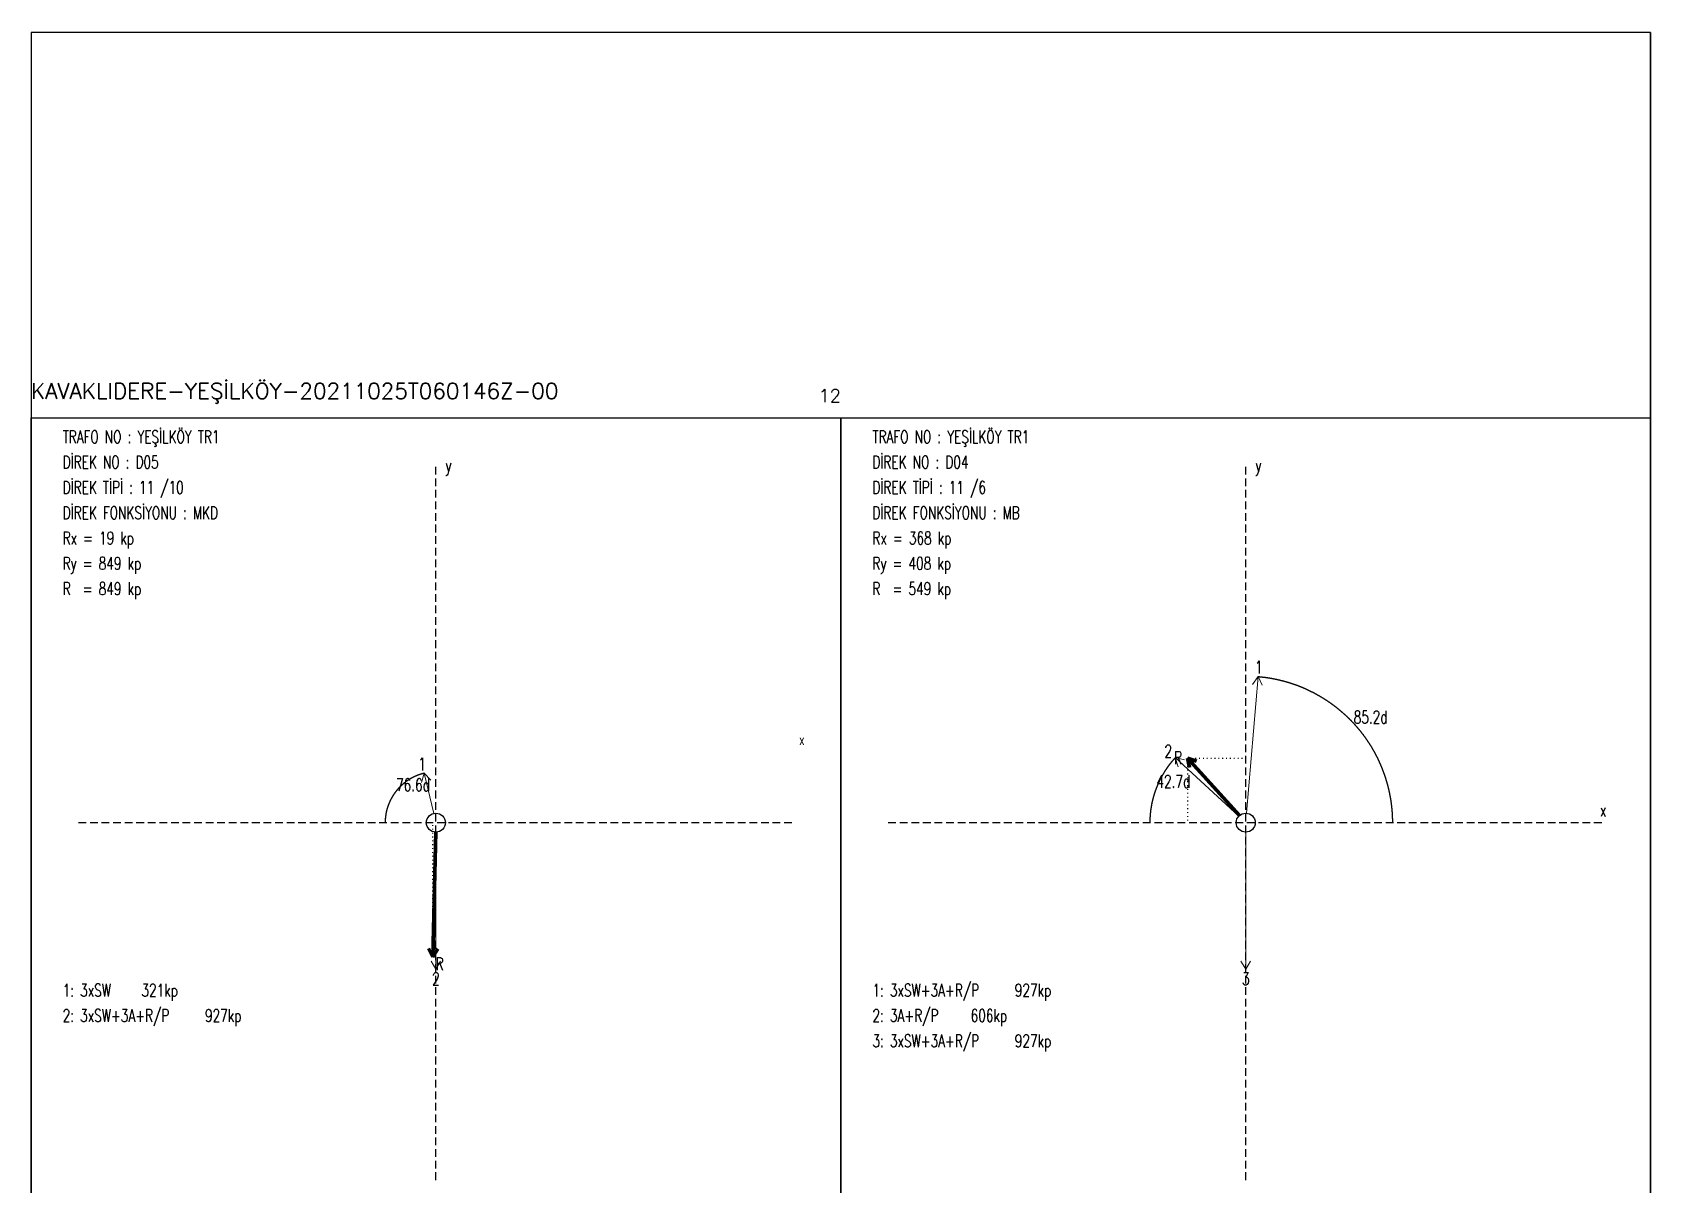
# Model space of a CAD drawing. Header units: millimetres. Extents: x 140 to 2450, y -142 to 155.
# Drawn here: x 2240 to 2449.8, y 5.1 to 154.5 of the extents above; entities that cross this region are included whole.
import ezdxf
from ezdxf.enums import TextEntityAlignment as Align

# ---------------------------------------------------------------- set-up
doc = ezdxf.new("R2010")
doc.units = ezdxf.units.MM
doc.linetypes.add('ACAD_ISO07W100', pattern=[0.2, 0, -0.2])
doc.linetypes.add('DASHDOT', pattern=[0.75, 0.5, -0.25])
doc.styles.get("Standard").update_dxf_attribs({"font": 'RomanS'})

msp = doc.modelspace()

# ---------------------------------------------------------------- linework, layer by layer
at = {"linetype": 'DASHDOT', "ltscale": 2}
for p, q in [((2292.301, 5.663), (2292.301, 98.359)), ((2397.301, 5.663), (2397.301, 98.359)), ((2245.953, 52.011), (2338.649, 52.011)), ((2350.953, 52.011), (2443.649, 52.011))]:
    msp.add_line(p, q, dxfattribs=at)
at = {"lineweight": 15}
for p, q in [((2397.404, 53.237), (2398.897, 70.961)), ((2398.897, 70.961), (2398.195, 69.95)), ((2398.897, 70.961), (2399.421, 69.847)), ((2396.397, 52.845), (2388.162, 60.441)), ((2388.162, 60.441), (2389.362, 60.171)), ((2388.162, 60.441), (2388.528, 59.267)), ((2290.777, 58.415), (2290.425, 57.236)), ((2292.016, 53.208), (2290.777, 58.415)), ((2290.777, 58.415), (2291.622, 57.521)), ((2292.301, 50.781), (2292.301, 32.994)), ((2397.301, 50.781), (2397.301, 32.994)), ((2292.301, 32.994), (2291.686, 34.06)), ((2292.301, 32.994), (2292.916, 34.06)), ((2397.301, 32.994), (2396.686, 34.06)), ((2397.301, 32.994), (2397.916, 34.06))]:
    msp.add_line(p, q, dxfattribs=at)
at = {"lineweight": 70}
for p, q in [((2396.477, 52.925), (2389.761, 60.372)), ((2389.761, 60.372), (2390.931, 59.992)), ((2389.761, 60.372), (2390.017, 59.168)), ((2292.274, 50.781), (2291.92, 34.604)), ((2291.92, 34.604), (2291.329, 35.683)), ((2291.92, 34.604), (2292.559, 35.656))]:
    msp.add_line(p, q, dxfattribs=at)
at = {"linetype": 'ACAD_ISO07W100', "ltscale": 2}
for p, q in [((2389.761, 60.372), (2389.761, 52.011)), ((2389.761, 60.372), (2397.301, 60.372)), ((2291.92, 34.604), (2291.92, 52.011)), ((2291.92, 34.604), (2292.301, 34.604))]:
    msp.add_line(p, q, dxfattribs=at)
for points in [[(2239.801, 154.511), (2239.801, -142.489), (2449.801, -142.489), (2449.801, 154.511), (2239.801, 154.511)], [(2449.801, 154.511), (2449.801, 104.511)]]:
    msp.add_lwpolyline(points)
at = {"flags": 128}
for points in [[(2239.801, -0.489), (2239.801, 104.511), (2344.801, 104.511), (2344.801, -0.489), (2239.801, -0.489)], [(2344.801, -0.489), (2344.801, 104.511), (2449.801, 104.511), (2449.801, -0.489), (2344.801, -0.489)]]:
    msp.add_lwpolyline(points, close=True, dxfattribs=at)
at = {"color": 1, "flags": 128}
for points in [[(2398.897, 70.961), (2398.897, 70.961), (2398.93, 70.958), (2398.963, 70.955), (2398.996, 70.952), (2399.03, 70.949), (2399.063, 70.946), (2399.096, 70.943), (2399.129, 70.94), (2399.162, 70.936), (2399.195, 70.933), (2399.228, 70.93), (2399.261, 70.926), (2399.294, 70.923), (2399.327, 70.919), (2399.36, 70.916), (2399.393, 70.912), (2399.426, 70.909), (2399.459, 70.905), (2399.492, 70.901), (2399.525, 70.897), (2399.558, 70.893), (2399.591, 70.889), (2399.624, 70.885), (2399.656, 70.881), (2399.689, 70.877), (2399.722, 70.873), (2399.755, 70.869), (2399.788, 70.864), (2399.821, 70.86), (2399.854, 70.856), (2399.887, 70.851), (2399.92, 70.846), (2399.953, 70.842), (2399.985, 70.837), (2400.018, 70.833), (2400.051, 70.828), (2400.084, 70.823), (2400.117, 70.818), (2400.15, 70.813), (2400.182, 70.808), (2400.215, 70.803), (2400.248, 70.798), (2400.281, 70.793), (2400.314, 70.788), (2400.346, 70.782), (2400.379, 70.777), (2400.412, 70.771), (2400.445, 70.766), (2400.477, 70.761), (2400.51, 70.755), (2400.543, 70.749), (2400.575, 70.744), (2400.608, 70.738), (2400.641, 70.732), (2400.674, 70.726), (2400.706, 70.72), (2400.739, 70.714), (2400.771, 70.708), (2400.804, 70.702), (2400.837, 70.696), (2400.869, 70.69), (2400.902, 70.684), (2400.934, 70.677), (2400.967, 70.671), (2401, 70.665), (2401.032, 70.658), (2401.065, 70.651), (2401.097, 70.645), (2401.13, 70.638), (2401.162, 70.632), (2401.195, 70.625), (2401.227, 70.618), (2401.26, 70.611), (2401.292, 70.604), (2401.325, 70.597), (2401.357, 70.59), (2401.389, 70.583), (2401.422, 70.576), (2401.454, 70.569), (2401.487, 70.561), (2401.519, 70.554), (2401.551, 70.547), (2401.584, 70.539), (2401.616, 70.532), (2401.648, 70.524), (2401.681, 70.516), (2401.713, 70.509), (2401.745, 70.501), (2401.778, 70.493), (2401.81, 70.485), (2401.842, 70.478), (2401.874, 70.47), (2401.906, 70.462), (2401.939, 70.454), (2401.971, 70.445), (2402.003, 70.437), (2402.035, 70.429), (2402.067, 70.421), (2402.099, 70.412), (2402.131, 70.404), (2402.164, 70.395), (2402.196, 70.387), (2402.228, 70.378), (2402.26, 70.37), (2402.292, 70.361), (2402.324, 70.352), (2402.356, 70.344), (2402.388, 70.335), (2402.42, 70.326), (2402.452, 70.317), (2402.484, 70.308), (2402.516, 70.299), (2402.548, 70.29), (2402.579, 70.28), (2402.611, 70.271), (2402.643, 70.262), (2402.675, 70.253), (2402.707, 70.243), (2402.739, 70.234), (2402.77, 70.224), (2402.802, 70.215), (2402.834, 70.205), (2402.866, 70.195), (2402.897, 70.186), (2402.929, 70.176), (2402.961, 70.166), (2402.993, 70.156), (2403.024, 70.146), (2403.056, 70.136), (2403.087, 70.126), (2403.119, 70.116), (2403.151, 70.106), (2403.182, 70.095), (2403.214, 70.085), (2403.245, 70.075), (2403.277, 70.064), (2403.308, 70.054), (2403.34, 70.043), (2403.371, 70.033), (2403.403, 70.022), (2403.434, 70.011), (2403.466, 70.001), (2403.497, 69.99), (2403.528, 69.979), (2403.56, 69.968), (2403.591, 69.957), (2403.622, 69.946), (2403.654, 69.935), (2403.685, 69.924), (2403.716, 69.913), (2403.747, 69.902), (2403.779, 69.89), (2403.81, 69.879), (2403.841, 69.868), (2403.872, 69.856), (2403.903, 69.845), (2403.934, 69.833), (2403.965, 69.822), (2403.997, 69.81), (2404.028, 69.798), (2404.059, 69.786), (2404.09, 69.775), (2404.121, 69.763), (2404.152, 69.751), (2404.183, 69.739), (2404.214, 69.727), (2404.244, 69.715), (2404.275, 69.703), (2404.306, 69.69), (2404.337, 69.678), (2404.368, 69.666), (2404.399, 69.653), (2404.429, 69.641), (2404.46, 69.629), (2404.491, 69.616), (2404.522, 69.604), (2404.552, 69.591), (2404.583, 69.578), (2404.614, 69.565), (2404.644, 69.553), (2404.675, 69.54), (2404.705, 69.527), (2404.736, 69.514), (2404.767, 69.501), (2404.797, 69.488), (2404.828, 69.475), (2404.858, 69.462), (2404.888, 69.448), (2404.919, 69.435), (2404.949, 69.422), (2404.98, 69.408), (2405.01, 69.395), (2405.04, 69.382), (2405.071, 69.368), (2405.101, 69.354), (2405.131, 69.341), (2405.161, 69.327), (2405.192, 69.313), (2405.222, 69.3), (2405.252, 69.286), (2405.282, 69.272), (2405.312, 69.258), (2405.342, 69.244), (2405.372, 69.23), (2405.402, 69.216), (2405.432, 69.202), (2405.462, 69.187), (2405.492, 69.173), (2405.522, 69.159), (2405.552, 69.144), (2405.582, 69.13), (2405.612, 69.115), (2405.642, 69.101), (2405.672, 69.086), (2405.701, 69.072), (2405.731, 69.057), (2405.761, 69.042), (2405.791, 69.027), (2405.82, 69.013), (2405.85, 68.998), (2405.88, 68.983), (2405.909, 68.968), (2405.939, 68.953), (2405.968, 68.938), (2405.998, 68.922), (2406.027, 68.907), (2406.057, 68.892), (2406.086, 68.877), (2406.116, 68.861), (2406.145, 68.846), (2406.175, 68.83), (2406.204, 68.815), (2406.233, 68.799), (2406.263, 68.784), (2406.292, 68.768), (2406.321, 68.752), (2406.35, 68.737), (2406.379, 68.721), (2406.409, 68.705), (2406.438, 68.689), (2406.467, 68.673), (2406.496, 68.657), (2406.525, 68.641), (2406.554, 68.625), (2406.583, 68.609), (2406.612, 68.592), (2406.641, 68.576), (2406.67, 68.56), (2406.698, 68.543), (2406.727, 68.527), (2406.756, 68.511), (2406.785, 68.494), (2406.814, 68.477), (2406.842, 68.461), (2406.871, 68.444), (2406.9, 68.427), (2406.928, 68.411), (2406.957, 68.394), (2406.986, 68.377), (2407.014, 68.36), (2407.043, 68.343), (2407.071, 68.326), (2407.1, 68.309), (2407.128, 68.292), (2407.156, 68.275), (2407.185, 68.257), (2407.213, 68.24), (2407.241, 68.223), (2407.27, 68.205), (2407.298, 68.188), (2407.326, 68.171), (2407.354, 68.153), (2407.383, 68.135), (2407.411, 68.118), (2407.439, 68.1), (2407.467, 68.082), (2407.495, 68.065), (2407.523, 68.047), (2407.551, 68.029), (2407.579, 68.011), (2407.607, 67.993), (2407.635, 67.975), (2407.662, 67.957), (2407.69, 67.939), (2407.718, 67.921), (2407.746, 67.903), (2407.773, 67.884), (2407.801, 67.866), (2407.829, 67.848), (2407.856, 67.829), (2407.884, 67.811), (2407.912, 67.792), (2407.939, 67.774), (2407.967, 67.755), (2407.994, 67.737), (2408.022, 67.718), (2408.049, 67.699), (2408.076, 67.68), (2408.104, 67.661), (2408.131, 67.643), (2408.158, 67.624), (2408.185, 67.605), (2408.213, 67.586), (2408.24, 67.567), (2408.267, 67.548), (2408.294, 67.528), (2408.321, 67.509), (2408.348, 67.49), (2408.375, 67.471), (2408.402, 67.451), (2408.429, 67.432), (2408.456, 67.412), (2408.483, 67.393), (2408.51, 67.373), (2408.536, 67.354), (2408.563, 67.334), (2408.59, 67.314), (2408.617, 67.295), (2408.643, 67.275), (2408.67, 67.255), (2408.696, 67.235), (2408.723, 67.215), (2408.75, 67.195), (2408.776, 67.175), (2408.802, 67.155), (2408.829, 67.135), (2408.855, 67.115), (2408.882, 67.095), (2408.908, 67.075), (2408.934, 67.054), (2408.96, 67.034), (2408.987, 67.014), (2409.013, 66.993), (2409.039, 66.973), (2409.065, 66.952), (2409.091, 66.932), (2409.117, 66.911), (2409.143, 66.891), (2409.169, 66.87), (2409.195, 66.849), (2409.221, 66.828), (2409.247, 66.807), (2409.272, 66.787), (2409.298, 66.766), (2409.324, 66.745), (2409.35, 66.724), (2409.375, 66.703), (2409.401, 66.682), (2409.427, 66.66), (2409.452, 66.639), (2409.478, 66.618), (2409.503, 66.597), (2409.529, 66.575), (2409.554, 66.554), (2409.579, 66.533), (2409.605, 66.511), (2409.63, 66.49), (2409.655, 66.468), (2409.68, 66.447), (2409.706, 66.425), (2409.731, 66.403), (2409.756, 66.382), (2409.781, 66.36), (2409.806, 66.338), (2409.831, 66.316), (2409.856, 66.294), (2409.881, 66.272), (2409.906, 66.25), (2409.93, 66.228), (2409.955, 66.206), (2409.98, 66.184), (2410.005, 66.162), (2410.029, 66.14), (2410.054, 66.118), (2410.079, 66.095), (2410.103, 66.073), (2410.128, 66.051), (2410.152, 66.028), (2410.177, 66.006), (2410.201, 65.983), (2410.225, 65.961), (2410.25, 65.938), (2410.274, 65.916), (2410.298, 65.893), (2410.322, 65.87), (2410.347, 65.847), (2410.371, 65.825), (2410.395, 65.802), (2410.419, 65.779), (2410.443, 65.756), (2410.467, 65.733), (2410.491, 65.71), (2410.515, 65.687), (2410.539, 65.664), (2410.562, 65.641), (2410.586, 65.618), (2410.61, 65.594), (2410.634, 65.571), (2410.657, 65.548), (2410.681, 65.525), (2410.704, 65.501), (2410.728, 65.478), (2410.751, 65.454), (2410.775, 65.431), (2410.798, 65.407), (2410.822, 65.384), (2410.845, 65.36), (2410.868, 65.336), (2410.891, 65.313), (2410.915, 65.289), (2410.938, 65.265), (2410.961, 65.241), (2410.984, 65.218), (2411.007, 65.194), (2411.03, 65.17), (2411.053, 65.146), (2411.076, 65.122), (2411.099, 65.098), (2411.121, 65.074), (2411.144, 65.049), (2411.167, 65.025), (2411.19, 65.001), (2411.212, 64.977), (2411.235, 64.952), (2411.257, 64.928), (2411.28, 64.904), (2411.303, 64.879), (2411.325, 64.855), (2411.347, 64.83), (2411.37, 64.806), (2411.392, 64.781), (2411.414, 64.757), (2411.436, 64.732), (2411.459, 64.707), (2411.481, 64.683), (2411.503, 64.658), (2411.525, 64.633), (2411.547, 64.608), (2411.569, 64.583), (2411.591, 64.558), (2411.613, 64.533), (2411.635, 64.508), (2411.656, 64.483), (2411.678, 64.458), (2411.7, 64.433), (2411.721, 64.408), (2411.743, 64.383), (2411.765, 64.358), (2411.786, 64.332), (2411.808, 64.307), (2411.829, 64.282), (2411.85, 64.256), (2411.872, 64.231), (2411.893, 64.205), (2411.914, 64.18), (2411.936, 64.154), (2411.957, 64.129), (2411.978, 64.103), (2411.999, 64.078), (2412.02, 64.052), (2412.041, 64.026), (2412.062, 64.001), (2412.083, 63.975), (2412.104, 63.949), (2412.125, 63.923), (2412.145, 63.897), (2412.166, 63.871), (2412.187, 63.845), (2412.207, 63.819), (2412.228, 63.793), (2412.248, 63.767), (2412.269, 63.741), (2412.289, 63.715), (2412.31, 63.689), (2412.33, 63.663), (2412.35, 63.636), (2412.371, 63.61), (2412.391, 63.584), (2412.411, 63.557), (2412.431, 63.531), (2412.451, 63.505), (2412.471, 63.478), (2412.491, 63.452), (2412.511, 63.425), (2412.531, 63.398), (2412.551, 63.372), (2412.571, 63.345), (2412.591, 63.319), (2412.61, 63.292), (2412.63, 63.265), (2412.65, 63.238), (2412.669, 63.212), (2412.689, 63.185), (2412.708, 63.158), (2412.728, 63.131), (2412.747, 63.104), (2412.766, 63.077), (2412.786, 63.05), (2412.805, 63.023), (2412.824, 62.996), (2412.843, 62.969), (2412.862, 62.942), (2412.881, 62.914), (2412.9, 62.887), (2412.919, 62.86), (2412.938, 62.833), (2412.957, 62.805), (2412.976, 62.778), (2412.995, 62.751), (2413.013, 62.723), (2413.032, 62.696), (2413.051, 62.668), (2413.069, 62.641), (2413.088, 62.613), (2413.106, 62.586), (2413.125, 62.558), (2413.143, 62.531), (2413.161, 62.503), (2413.18, 62.475), (2413.198, 62.447), (2413.216, 62.42), (2413.234, 62.392), (2413.252, 62.364), (2413.27, 62.336), (2413.288, 62.308), (2413.306, 62.28), (2413.324, 62.252), (2413.342, 62.224), (2413.36, 62.196), (2413.378, 62.168), (2413.395, 62.14), (2413.413, 62.112), (2413.431, 62.084), (2413.448, 62.056), (2413.466, 62.028), (2413.483, 62), (2413.501, 61.971), (2413.518, 61.943), (2413.535, 61.915), (2413.553, 61.886), (2413.57, 61.858), (2413.587, 61.83), (2413.604, 61.801), (2413.621, 61.773), (2413.638, 61.744), (2413.655, 61.716), (2413.672, 61.687), (2413.689, 61.658), (2413.706, 61.63), (2413.722, 61.601), (2413.739, 61.572), (2413.756, 61.544), (2413.772, 61.515), (2413.789, 61.486), (2413.805, 61.458), (2413.822, 61.429), (2413.838, 61.4), (2413.855, 61.371), (2413.871, 61.342), (2413.887, 61.313), (2413.904, 61.284), (2413.92, 61.255), (2413.936, 61.226), (2413.952, 61.197), (2413.968, 61.168), (2413.984, 61.139), (2414, 61.11), (2414.016, 61.081), (2414.031, 61.051), (2414.047, 61.022), (2414.063, 60.993), (2414.078, 60.964), (2414.094, 60.934), (2414.11, 60.905), (2414.125, 60.876), (2414.141, 60.846), (2414.156, 60.817), (2414.171, 60.788), (2414.187, 60.758), (2414.202, 60.729), (2414.217, 60.699), (2414.232, 60.67), (2414.247, 60.64), (2414.262, 60.61), (2414.277, 60.581), (2414.292, 60.551), (2414.307, 60.521), (2414.322, 60.492), (2414.337, 60.462), (2414.351, 60.432), (2414.366, 60.403), (2414.381, 60.373), (2414.395, 60.343), (2414.41, 60.313), (2414.424, 60.283), (2414.439, 60.253), (2414.453, 60.223), (2414.467, 60.193), (2414.482, 60.163), (2414.496, 60.133), (2414.51, 60.103), (2414.524, 60.073), (2414.538, 60.043), (2414.552, 60.013), (2414.566, 59.983), (2414.58, 59.953), (2414.594, 59.923), (2414.608, 59.893), (2414.621, 59.862), (2414.635, 59.832), (2414.649, 59.802), (2414.662, 59.772), (2414.676, 59.741), (2414.689, 59.711), (2414.703, 59.681), (2414.716, 59.65), (2414.729, 59.62), (2414.742, 59.589), (2414.756, 59.559), (2414.769, 59.528), (2414.782, 59.498), (2414.795, 59.467), (2414.808, 59.437), (2414.821, 59.406), (2414.834, 59.376), (2414.847, 59.345), (2414.859, 59.314), (2414.872, 59.284), (2414.885, 59.253), (2414.897, 59.222), (2414.91, 59.192), (2414.922, 59.161), (2414.935, 59.13), (2414.947, 59.099), (2414.96, 59.069), (2414.972, 59.038), (2414.984, 59.007), (2414.996, 58.976), (2415.008, 58.945), (2415.02, 58.914), (2415.033, 58.883), (2415.044, 58.852), (2415.056, 58.821), (2415.068, 58.79), (2415.08, 58.759), (2415.092, 58.728), (2415.103, 58.697), (2415.115, 58.666), (2415.127, 58.635), (2415.138, 58.604), (2415.15, 58.573), (2415.161, 58.542), (2415.173, 58.51), (2415.184, 58.479), (2415.195, 58.448), (2415.206, 58.417), (2415.217, 58.386), (2415.229, 58.354), (2415.24, 58.323), (2415.251, 58.292), (2415.262, 58.26), (2415.272, 58.229), (2415.283, 58.198), (2415.294, 58.166), (2415.305, 58.135), (2415.315, 58.103), (2415.326, 58.072), (2415.337, 58.04), (2415.347, 58.009), (2415.357, 57.977), (2415.368, 57.946), (2415.378, 57.914), (2415.388, 57.883), (2415.399, 57.851), (2415.409, 57.82), (2415.419, 57.788), (2415.429, 57.756), (2415.439, 57.725), (2415.449, 57.693), (2415.459, 57.661), (2415.469, 57.63), (2415.478, 57.598), (2415.488, 57.566), (2415.498, 57.534), (2415.507, 57.503), (2415.517, 57.471), (2415.527, 57.439), (2415.536, 57.407), (2415.545, 57.375), (2415.555, 57.344), (2415.564, 57.312), (2415.573, 57.28), (2415.582, 57.248), (2415.591, 57.216), (2415.601, 57.184), (2415.61, 57.152), (2415.618, 57.12), (2415.627, 57.088), (2415.636, 57.056), (2415.645, 57.024), (2415.654, 56.992), (2415.662, 56.96), (2415.671, 56.928), (2415.68, 56.896), (2415.688, 56.864), (2415.696, 56.832), (2415.705, 56.8), (2415.713, 56.768), (2415.721, 56.735), (2415.73, 56.703), (2415.738, 56.671), (2415.746, 56.639), (2415.754, 56.607), (2415.762, 56.575), (2415.77, 56.542), (2415.778, 56.51), (2415.786, 56.478), (2415.793, 56.446), (2415.801, 56.413), (2415.809, 56.381), (2415.816, 56.349), (2415.824, 56.316), (2415.831, 56.284), (2415.839, 56.252), (2415.846, 56.219), (2415.854, 56.187), (2415.861, 56.155), (2415.868, 56.122), (2415.875, 56.09), (2415.882, 56.057), (2415.889, 56.025), (2415.896, 55.992), (2415.903, 55.96), (2415.91, 55.928), (2415.917, 55.895), (2415.924, 55.863), (2415.93, 55.83), (2415.937, 55.798), (2415.943, 55.765), (2415.95, 55.732), (2415.956, 55.7), (2415.963, 55.667), (2415.969, 55.635), (2415.976, 55.602), (2415.982, 55.57), (2415.988, 55.537), (2415.994, 55.504), (2416, 55.472), (2416.006, 55.439), (2416.012, 55.406), (2416.018, 55.374), (2416.024, 55.341), (2416.03, 55.308), (2416.035, 55.276), (2416.041, 55.243), (2416.047, 55.21), (2416.052, 55.178), (2416.058, 55.145), (2416.063, 55.112), (2416.069, 55.079), (2416.074, 55.047), (2416.079, 55.014), (2416.084, 54.981), (2416.089, 54.948), (2416.095, 54.915), (2416.1, 54.883), (2416.105, 54.85), (2416.11, 54.817), (2416.114, 54.784), (2416.119, 54.751), (2416.124, 54.718), (2416.129, 54.686), (2416.133, 54.653), (2416.138, 54.62), (2416.142, 54.587), (2416.147, 54.554), (2416.151, 54.521), (2416.156, 54.488), (2416.16, 54.455), (2416.164, 54.422), (2416.168, 54.39), (2416.172, 54.357), (2416.177, 54.324), (2416.181, 54.291), (2416.184, 54.258), (2416.188, 54.225), (2416.192, 54.192), (2416.196, 54.159), (2416.2, 54.126), (2416.203, 54.093), (2416.207, 54.06), (2416.211, 54.027), (2416.214, 53.994), (2416.217, 53.961), (2416.221, 53.928), (2416.224, 53.895), (2416.227, 53.862), (2416.231, 53.829), (2416.234, 53.796), (2416.237, 53.763), (2416.24, 53.73), (2416.243, 53.697), (2416.246, 53.664), (2416.249, 53.63), (2416.251, 53.597), (2416.254, 53.564), (2416.257, 53.531), (2416.259, 53.498), (2416.262, 53.465), (2416.265, 53.432), (2416.267, 53.399), (2416.269, 53.366), (2416.272, 53.333), (2416.274, 53.3), (2416.276, 53.266), (2416.278, 53.233), (2416.28, 53.2), (2416.283, 53.167), (2416.285, 53.134), (2416.286, 53.101), (2416.288, 53.068), (2416.29, 53.035), (2416.292, 53.001), (2416.294, 52.968), (2416.295, 52.935), (2416.297, 52.902), (2416.298, 52.869), (2416.3, 52.836), (2416.301, 52.802), (2416.303, 52.769), (2416.304, 52.736), (2416.305, 52.703), (2416.306, 52.67), (2416.307, 52.637), (2416.308, 52.603), (2416.309, 52.57), (2416.31, 52.537), (2416.311, 52.504), (2416.312, 52.471), (2416.313, 52.438), (2416.314, 52.404), (2416.314, 52.371), (2416.315, 52.338), (2416.315, 52.305), (2416.316, 52.272), (2416.316, 52.238), (2416.317, 52.205), (2416.317, 52.172), (2416.317, 52.139), (2416.317, 52.106), (2416.318, 52.072), (2416.318, 52.039), (2416.318, 52.011)], [(2388.162, 60.441), (2388.162, 60.441), (2388.147, 60.425), (2388.133, 60.409), (2388.118, 60.393), (2388.103, 60.377), (2388.089, 60.361), (2388.074, 60.345), (2388.06, 60.329), (2388.045, 60.313), (2388.031, 60.297), (2388.016, 60.281), (2388.002, 60.264), (2387.987, 60.248), (2387.973, 60.232), (2387.959, 60.216), (2387.944, 60.199), (2387.93, 60.183), (2387.916, 60.167), (2387.902, 60.15), (2387.888, 60.134), (2387.873, 60.117), (2387.859, 60.101), (2387.845, 60.084), (2387.831, 60.068), (2387.817, 60.051), (2387.803, 60.035), (2387.789, 60.018), (2387.775, 60.002), (2387.761, 59.985), (2387.747, 59.968), (2387.733, 59.952), (2387.719, 59.935), (2387.706, 59.918), (2387.692, 59.901), (2387.678, 59.885), (2387.664, 59.868), (2387.651, 59.851), (2387.637, 59.834), (2387.623, 59.817), (2387.61, 59.8), (2387.596, 59.783), (2387.583, 59.766), (2387.569, 59.749), (2387.556, 59.732), (2387.542, 59.715), (2387.529, 59.698), (2387.515, 59.681), (2387.502, 59.664), (2387.489, 59.647), (2387.475, 59.63), (2387.462, 59.613), (2387.449, 59.596), (2387.436, 59.578), (2387.422, 59.561), (2387.409, 59.544), (2387.396, 59.527), (2387.383, 59.509), (2387.37, 59.492), (2387.357, 59.475), (2387.344, 59.457), (2387.331, 59.44), (2387.318, 59.423), (2387.305, 59.405), (2387.292, 59.388), (2387.279, 59.37), (2387.266, 59.353), (2387.254, 59.335), (2387.241, 59.318), (2387.228, 59.3), (2387.215, 59.282), (2387.203, 59.265), (2387.19, 59.247), (2387.177, 59.23), (2387.165, 59.212), (2387.152, 59.194), (2387.14, 59.176), (2387.127, 59.159), (2387.115, 59.141), (2387.102, 59.123), (2387.09, 59.105), (2387.078, 59.087), (2387.065, 59.07), (2387.053, 59.052), (2387.041, 59.034), (2387.029, 59.016), (2387.016, 58.998), (2387.004, 58.98), (2386.992, 58.962), (2386.98, 58.944), (2386.968, 58.926), (2386.956, 58.908), (2386.944, 58.89), (2386.932, 58.872), (2386.92, 58.854), (2386.908, 58.836), (2386.896, 58.817), (2386.884, 58.799), (2386.872, 58.781), (2386.86, 58.763), (2386.849, 58.745), (2386.837, 58.726), (2386.825, 58.708), (2386.814, 58.69), (2386.802, 58.671), (2386.79, 58.653), (2386.779, 58.635), (2386.767, 58.616), (2386.756, 58.598), (2386.744, 58.58), (2386.733, 58.561), (2386.721, 58.543), (2386.71, 58.524), (2386.699, 58.506), (2386.687, 58.487), (2386.676, 58.469), (2386.665, 58.45), (2386.654, 58.432), (2386.642, 58.413), (2386.631, 58.394), (2386.62, 58.376), (2386.609, 58.357), (2386.598, 58.338), (2386.587, 58.32), (2386.576, 58.301), (2386.565, 58.282), (2386.554, 58.264), (2386.543, 58.245), (2386.532, 58.226), (2386.521, 58.207), (2386.511, 58.188), (2386.5, 58.169), (2386.489, 58.151), (2386.478, 58.132), (2386.468, 58.113), (2386.457, 58.094), (2386.446, 58.075), (2386.436, 58.056), (2386.425, 58.037), (2386.415, 58.018), (2386.404, 57.999), (2386.394, 57.98), (2386.384, 57.961), (2386.373, 57.942), (2386.363, 57.923), (2386.353, 57.904), (2386.342, 57.885), (2386.332, 57.866), (2386.322, 57.846), (2386.312, 57.827), (2386.302, 57.808), (2386.291, 57.789), (2386.281, 57.77), (2386.271, 57.75), (2386.261, 57.731), (2386.251, 57.712), (2386.241, 57.692), (2386.232, 57.673), (2386.222, 57.654), (2386.212, 57.635), (2386.202, 57.615), (2386.192, 57.596), (2386.183, 57.576), (2386.173, 57.557), (2386.163, 57.538), (2386.154, 57.518), (2386.144, 57.499), (2386.134, 57.479), (2386.125, 57.46), (2386.115, 57.44), (2386.106, 57.421), (2386.097, 57.401), (2386.087, 57.381), (2386.078, 57.362), (2386.068, 57.342), (2386.059, 57.323), (2386.05, 57.303), (2386.041, 57.283), (2386.032, 57.264), (2386.022, 57.244), (2386.013, 57.224), (2386.004, 57.205), (2385.995, 57.185), (2385.986, 57.165), (2385.977, 57.145), (2385.968, 57.126), (2385.959, 57.106), (2385.95, 57.086), (2385.942, 57.066), (2385.933, 57.046), (2385.924, 57.027), (2385.915, 57.007), (2385.907, 56.987), (2385.898, 56.967), (2385.889, 56.947), (2385.881, 56.927), (2385.872, 56.907), (2385.864, 56.887), (2385.855, 56.867), (2385.847, 56.847), (2385.838, 56.827), (2385.83, 56.807), (2385.821, 56.787), (2385.813, 56.767), (2385.805, 56.747), (2385.797, 56.727), (2385.788, 56.707), (2385.78, 56.687), (2385.772, 56.667), (2385.764, 56.647), (2385.756, 56.626), (2385.748, 56.606), (2385.74, 56.586), (2385.732, 56.566), (2385.724, 56.546), (2385.716, 56.526), (2385.708, 56.505), (2385.7, 56.485), (2385.693, 56.465), (2385.685, 56.445), (2385.677, 56.424), (2385.669, 56.404), (2385.662, 56.384), (2385.654, 56.363), (2385.647, 56.343), (2385.639, 56.323), (2385.632, 56.302), (2385.624, 56.282), (2385.617, 56.262), (2385.609, 56.241), (2385.602, 56.221), (2385.595, 56.2), (2385.587, 56.18), (2385.58, 56.159), (2385.573, 56.139), (2385.566, 56.118), (2385.558, 56.098), (2385.551, 56.077), (2385.544, 56.057), (2385.537, 56.036), (2385.53, 56.016), (2385.523, 55.995), (2385.516, 55.975), (2385.509, 55.954), (2385.502, 55.934), (2385.496, 55.913), (2385.489, 55.892), (2385.482, 55.872), (2385.475, 55.851), (2385.469, 55.831), (2385.462, 55.81), (2385.455, 55.789), (2385.449, 55.769), (2385.442, 55.748), (2385.436, 55.727), (2385.429, 55.706), (2385.423, 55.686), (2385.417, 55.665), (2385.41, 55.644), (2385.404, 55.623), (2385.398, 55.603), (2385.391, 55.582), (2385.385, 55.561), (2385.379, 55.54), (2385.373, 55.519), (2385.367, 55.499), (2385.361, 55.478), (2385.355, 55.457), (2385.349, 55.436), (2385.343, 55.415), (2385.337, 55.394), (2385.331, 55.374), (2385.325, 55.353), (2385.319, 55.332), (2385.313, 55.311), (2385.308, 55.29), (2385.302, 55.269), (2385.296, 55.248), (2385.291, 55.227), (2385.285, 55.206), (2385.279, 55.185), (2385.274, 55.164), (2385.268, 55.143), (2385.263, 55.122), (2385.258, 55.101), (2385.252, 55.08), (2385.247, 55.059), (2385.242, 55.038), (2385.236, 55.017), (2385.231, 54.996), (2385.226, 54.975), (2385.221, 54.954), (2385.216, 54.933), (2385.211, 54.912), (2385.206, 54.89), (2385.201, 54.869), (2385.196, 54.848), (2385.191, 54.827), (2385.186, 54.806), (2385.181, 54.785), (2385.176, 54.764), (2385.171, 54.742), (2385.166, 54.721), (2385.162, 54.7), (2385.157, 54.679), (2385.152, 54.658), (2385.148, 54.636), (2385.143, 54.615), (2385.139, 54.594), (2385.134, 54.573), (2385.13, 54.552), (2385.125, 54.53), (2385.121, 54.509), (2385.117, 54.488), (2385.112, 54.467), (2385.108, 54.445), (2385.104, 54.424), (2385.1, 54.403), (2385.096, 54.381), (2385.091, 54.36), (2385.087, 54.339), (2385.083, 54.317), (2385.079, 54.296), (2385.075, 54.275), (2385.071, 54.253), (2385.067, 54.232), (2385.064, 54.211), (2385.06, 54.189), (2385.056, 54.168), (2385.052, 54.147), (2385.049, 54.125), (2385.045, 54.104), (2385.041, 54.082), (2385.038, 54.061), (2385.034, 54.04), (2385.031, 54.018), (2385.027, 53.997), (2385.024, 53.975), (2385.02, 53.954), (2385.017, 53.933), (2385.014, 53.911), (2385.01, 53.89), (2385.007, 53.868), (2385.004, 53.847), (2385.001, 53.825), (2384.997, 53.804), (2384.994, 53.782), (2384.991, 53.761), (2384.988, 53.739), (2384.985, 53.718), (2384.982, 53.696), (2384.979, 53.675), (2384.976, 53.653), (2384.974, 53.632), (2384.971, 53.61), (2384.968, 53.589), (2384.965, 53.567), (2384.963, 53.546), (2384.96, 53.524), (2384.957, 53.503), (2384.955, 53.481), (2384.952, 53.46), (2384.95, 53.438), (2384.947, 53.416), (2384.945, 53.395), (2384.942, 53.373), (2384.94, 53.352), (2384.938, 53.33), (2384.935, 53.309), (2384.933, 53.287), (2384.931, 53.265), (2384.929, 53.244), (2384.927, 53.222), (2384.925, 53.201), (2384.922, 53.179), (2384.92, 53.157), (2384.918, 53.136), (2384.917, 53.114), (2384.915, 53.093), (2384.913, 53.071), (2384.911, 53.049), (2384.909, 53.028), (2384.907, 53.006), (2384.906, 52.984), (2384.904, 52.963), (2384.902, 52.941), (2384.901, 52.92), (2384.899, 52.898), (2384.898, 52.876), (2384.896, 52.855), (2384.895, 52.833), (2384.893, 52.811), (2384.892, 52.79), (2384.891, 52.768), (2384.889, 52.746), (2384.888, 52.725), (2384.887, 52.703), (2384.886, 52.681), (2384.884, 52.66), (2384.883, 52.638), (2384.882, 52.616), (2384.881, 52.595), (2384.88, 52.573), (2384.879, 52.551), (2384.878, 52.53), (2384.877, 52.508), (2384.877, 52.486), (2384.876, 52.465), (2384.875, 52.443), (2384.874, 52.421), (2384.874, 52.399), (2384.873, 52.378), (2384.872, 52.356), (2384.872, 52.334), (2384.871, 52.313), (2384.871, 52.291), (2384.87, 52.269), (2384.87, 52.248), (2384.869, 52.226), (2384.869, 52.204), (2384.869, 52.182), (2384.868, 52.161), (2384.868, 52.139), (2384.868, 52.117), (2384.868, 52.096), (2384.868, 52.074), (2384.868, 52.052), (2384.868, 52.031), (2384.868, 52.011)], [(2290.777, 58.415), (2290.777, 58.415), (2290.766, 58.413), (2290.755, 58.41), (2290.744, 58.407), (2290.732, 58.404), (2290.721, 58.402), (2290.71, 58.399), (2290.699, 58.396), (2290.688, 58.393), (2290.677, 58.391), (2290.666, 58.388), (2290.655, 58.385), (2290.643, 58.382), (2290.632, 58.379), (2290.621, 58.376), (2290.61, 58.373), (2290.599, 58.37), (2290.588, 58.367), (2290.577, 58.364), (2290.566, 58.361), (2290.555, 58.358), (2290.544, 58.355), (2290.532, 58.352), (2290.521, 58.349), (2290.51, 58.346), (2290.499, 58.343), (2290.488, 58.34), (2290.477, 58.336), (2290.466, 58.333), (2290.455, 58.33), (2290.444, 58.327), (2290.433, 58.323), (2290.422, 58.32), (2290.411, 58.317), (2290.4, 58.314), (2290.389, 58.31), (2290.378, 58.307), (2290.367, 58.304), (2290.356, 58.3), (2290.345, 58.297), (2290.334, 58.293), (2290.323, 58.29), (2290.312, 58.286), (2290.301, 58.283), (2290.29, 58.279), (2290.279, 58.276), (2290.268, 58.272), (2290.258, 58.269), (2290.247, 58.265), (2290.236, 58.262), (2290.225, 58.258), (2290.214, 58.254), (2290.203, 58.251), (2290.192, 58.247), (2290.181, 58.243), (2290.17, 58.24), (2290.16, 58.236), (2290.149, 58.232), (2290.138, 58.228), (2290.127, 58.225), (2290.116, 58.221), (2290.105, 58.217), (2290.094, 58.213), (2290.084, 58.209), (2290.073, 58.205), (2290.062, 58.202), (2290.051, 58.198), (2290.04, 58.194), (2290.03, 58.19), (2290.019, 58.186), (2290.008, 58.182), (2289.997, 58.178), (2289.987, 58.174), (2289.976, 58.17), (2289.965, 58.166), (2289.954, 58.162), (2289.944, 58.157), (2289.933, 58.153), (2289.922, 58.149), (2289.911, 58.145), (2289.901, 58.141), (2289.89, 58.137), (2289.879, 58.132), (2289.869, 58.128), (2289.858, 58.124), (2289.847, 58.12), (2289.837, 58.115), (2289.826, 58.111), (2289.815, 58.107), (2289.805, 58.102), (2289.794, 58.098), (2289.783, 58.094), (2289.773, 58.089), (2289.762, 58.085), (2289.752, 58.08), (2289.741, 58.076), (2289.73, 58.071), (2289.72, 58.067), (2289.709, 58.062), (2289.699, 58.058), (2289.688, 58.053), (2289.678, 58.049), (2289.667, 58.044), (2289.657, 58.04), (2289.646, 58.035), (2289.636, 58.03), (2289.625, 58.026), (2289.615, 58.021), (2289.604, 58.016), (2289.594, 58.012), (2289.583, 58.007), (2289.573, 58.002), (2289.562, 57.997), (2289.552, 57.992), (2289.541, 57.988), (2289.531, 57.983), (2289.521, 57.978), (2289.51, 57.973), (2289.5, 57.968), (2289.489, 57.963), (2289.479, 57.958), (2289.469, 57.954), (2289.458, 57.949), (2289.448, 57.944), (2289.438, 57.939), (2289.427, 57.934), (2289.417, 57.929), (2289.407, 57.924), (2289.396, 57.918), (2289.386, 57.913), (2289.376, 57.908), (2289.365, 57.903), (2289.355, 57.898), (2289.345, 57.893), (2289.334, 57.888), (2289.324, 57.883), (2289.314, 57.877), (2289.304, 57.872), (2289.294, 57.867), (2289.283, 57.862), (2289.273, 57.856), (2289.263, 57.851), (2289.253, 57.846), (2289.243, 57.84), (2289.232, 57.835), (2289.222, 57.83), (2289.212, 57.824), (2289.202, 57.819), (2289.192, 57.813), (2289.182, 57.808), (2289.172, 57.803), (2289.161, 57.797), (2289.151, 57.792), (2289.141, 57.786), (2289.131, 57.781), (2289.121, 57.775), (2289.111, 57.77), (2289.101, 57.764), (2289.091, 57.758), (2289.081, 57.753), (2289.071, 57.747), (2289.061, 57.741), (2289.051, 57.736), (2289.041, 57.73), (2289.031, 57.724), (2289.021, 57.719), (2289.011, 57.713), (2289.001, 57.707), (2288.991, 57.701), (2288.981, 57.696), (2288.971, 57.69), (2288.961, 57.684), (2288.952, 57.678), (2288.942, 57.672), (2288.932, 57.666), (2288.922, 57.661), (2288.912, 57.655), (2288.902, 57.649), (2288.892, 57.643), (2288.883, 57.637), (2288.873, 57.631), (2288.863, 57.625), (2288.853, 57.619), (2288.843, 57.613), (2288.834, 57.607), (2288.824, 57.601), (2288.814, 57.595), (2288.804, 57.589), (2288.795, 57.582), (2288.785, 57.576), (2288.775, 57.57), (2288.765, 57.564), (2288.756, 57.558), (2288.746, 57.552), (2288.736, 57.545), (2288.727, 57.539), (2288.717, 57.533), (2288.708, 57.527), (2288.698, 57.52), (2288.688, 57.514), (2288.679, 57.508), (2288.669, 57.501), (2288.66, 57.495), (2288.65, 57.489), (2288.64, 57.482), (2288.631, 57.476), (2288.621, 57.47), (2288.612, 57.463), (2288.602, 57.457), (2288.593, 57.45), (2288.583, 57.444), (2288.574, 57.437), (2288.564, 57.431), (2288.555, 57.424), (2288.545, 57.418), (2288.536, 57.411), (2288.527, 57.405), (2288.517, 57.398), (2288.508, 57.391), (2288.498, 57.385), (2288.489, 57.378), (2288.48, 57.371), (2288.47, 57.365), (2288.461, 57.358), (2288.452, 57.351), (2288.442, 57.345), (2288.433, 57.338), (2288.424, 57.331), (2288.415, 57.324), (2288.405, 57.318), (2288.396, 57.311), (2288.387, 57.304), (2288.378, 57.297), (2288.368, 57.29), (2288.359, 57.283), (2288.35, 57.276), (2288.341, 57.27), (2288.332, 57.263), (2288.322, 57.256), (2288.313, 57.249), (2288.304, 57.242), (2288.295, 57.235), (2288.286, 57.228), (2288.277, 57.221), (2288.268, 57.214), (2288.259, 57.207), (2288.25, 57.2), (2288.24, 57.193), (2288.231, 57.185), (2288.222, 57.178), (2288.213, 57.171), (2288.204, 57.164), (2288.195, 57.157), (2288.186, 57.15), (2288.177, 57.143), (2288.169, 57.135), (2288.16, 57.128), (2288.151, 57.121), (2288.142, 57.114), (2288.133, 57.106), (2288.124, 57.099), (2288.115, 57.092), (2288.106, 57.084), (2288.097, 57.077), (2288.089, 57.07), (2288.08, 57.062), (2288.071, 57.055), (2288.062, 57.048), (2288.053, 57.04), (2288.045, 57.033), (2288.036, 57.025), (2288.027, 57.018), (2288.018, 57.01), (2288.01, 57.003), (2288.001, 56.995), (2287.992, 56.988), (2287.984, 56.98), (2287.975, 56.973), (2287.966, 56.965), (2287.958, 56.958), (2287.949, 56.95), (2287.94, 56.943), (2287.932, 56.935), (2287.923, 56.927), (2287.915, 56.92), (2287.906, 56.912), (2287.897, 56.904), (2287.889, 56.897), (2287.88, 56.889), (2287.872, 56.881), (2287.863, 56.873), (2287.855, 56.866), (2287.846, 56.858), (2287.838, 56.85), (2287.83, 56.842), (2287.821, 56.835), (2287.813, 56.827), (2287.804, 56.819), (2287.796, 56.811), (2287.788, 56.803), (2287.779, 56.795), (2287.771, 56.787), (2287.763, 56.779), (2287.754, 56.772), (2287.746, 56.764), (2287.738, 56.756), (2287.729, 56.748), (2287.721, 56.74), (2287.713, 56.732), (2287.705, 56.724), (2287.696, 56.716), (2287.688, 56.708), (2287.68, 56.7), (2287.672, 56.691), (2287.664, 56.683), (2287.656, 56.675), (2287.647, 56.667), (2287.639, 56.659), (2287.631, 56.651), (2287.623, 56.643), (2287.615, 56.635), (2287.607, 56.626), (2287.599, 56.618), (2287.591, 56.61), (2287.583, 56.602), (2287.575, 56.593), (2287.567, 56.585), (2287.559, 56.577), (2287.551, 56.569), (2287.543, 56.56), (2287.535, 56.552), (2287.527, 56.544), (2287.519, 56.535), (2287.511, 56.527), (2287.503, 56.519), (2287.496, 56.51), (2287.488, 56.502), (2287.48, 56.494), (2287.472, 56.485), (2287.464, 56.477), (2287.457, 56.468), (2287.449, 56.46), (2287.441, 56.451), (2287.433, 56.443), (2287.426, 56.434), (2287.418, 56.426), (2287.41, 56.417), (2287.402, 56.409), (2287.395, 56.4), (2287.387, 56.392), (2287.379, 56.383), (2287.372, 56.374), (2287.364, 56.366), (2287.357, 56.357), (2287.349, 56.349), (2287.342, 56.34), (2287.334, 56.331), (2287.326, 56.323), (2287.319, 56.314), (2287.311, 56.305), (2287.304, 56.296), (2287.296, 56.288), (2287.289, 56.279), (2287.282, 56.27), (2287.274, 56.261), (2287.267, 56.253), (2287.259, 56.244), (2287.252, 56.235), (2287.245, 56.226), (2287.237, 56.217), (2287.23, 56.209), (2287.223, 56.2), (2287.215, 56.191), (2287.208, 56.182), (2287.201, 56.173), (2287.193, 56.164), (2287.186, 56.155), (2287.179, 56.146), (2287.172, 56.137), (2287.165, 56.128), (2287.157, 56.119), (2287.15, 56.11), (2287.143, 56.101), (2287.136, 56.092), (2287.129, 56.083), (2287.122, 56.074), (2287.115, 56.065), (2287.108, 56.056), (2287.101, 56.047), (2287.094, 56.038), (2287.086, 56.029), (2287.079, 56.02), (2287.073, 56.011), (2287.066, 56.002), (2287.059, 55.993), (2287.052, 55.983), (2287.045, 55.974), (2287.038, 55.965), (2287.031, 55.956), (2287.024, 55.947), (2287.017, 55.937), (2287.01, 55.928), (2287.003, 55.919), (2286.997, 55.91), (2286.99, 55.9), (2286.983, 55.891), (2286.976, 55.882), (2286.97, 55.873), (2286.963, 55.863), (2286.956, 55.854), (2286.949, 55.845), (2286.943, 55.835), (2286.936, 55.826), (2286.929, 55.816), (2286.923, 55.807), (2286.916, 55.798), (2286.91, 55.788), (2286.903, 55.779), (2286.896, 55.769), (2286.89, 55.76), (2286.883, 55.751), (2286.877, 55.741), (2286.87, 55.732), (2286.864, 55.722), (2286.857, 55.713), (2286.851, 55.703), (2286.844, 55.694), (2286.838, 55.684), (2286.832, 55.675), (2286.825, 55.665), (2286.819, 55.655), (2286.813, 55.646), (2286.806, 55.636), (2286.8, 55.627), (2286.794, 55.617), (2286.787, 55.607), (2286.781, 55.598), (2286.775, 55.588), (2286.769, 55.579), (2286.762, 55.569), (2286.756, 55.559), (2286.75, 55.55), (2286.744, 55.54), (2286.738, 55.53), (2286.732, 55.52), (2286.725, 55.511), (2286.719, 55.501), (2286.713, 55.491), (2286.707, 55.481), (2286.701, 55.472), (2286.695, 55.462), (2286.689, 55.452), (2286.683, 55.442), (2286.677, 55.433), (2286.671, 55.423), (2286.665, 55.413), (2286.659, 55.403), (2286.653, 55.393), (2286.647, 55.383), (2286.642, 55.373), (2286.636, 55.364), (2286.63, 55.354), (2286.624, 55.344), (2286.618, 55.334), (2286.612, 55.324), (2286.607, 55.314), (2286.601, 55.304), (2286.595, 55.294), (2286.589, 55.284), (2286.584, 55.274), (2286.578, 55.264), (2286.572, 55.254), (2286.567, 55.244), (2286.561, 55.234), (2286.555, 55.224), (2286.55, 55.214), (2286.544, 55.204), (2286.539, 55.194), (2286.533, 55.184), (2286.528, 55.174), (2286.522, 55.164), (2286.517, 55.154), (2286.511, 55.144), (2286.506, 55.133), (2286.5, 55.123), (2286.495, 55.113), (2286.489, 55.103), (2286.484, 55.093), (2286.479, 55.083), (2286.473, 55.073), (2286.468, 55.062), (2286.463, 55.052), (2286.457, 55.042), (2286.452, 55.032), (2286.447, 55.022), (2286.442, 55.011), (2286.436, 55.001), (2286.431, 54.991), (2286.426, 54.981), (2286.421, 54.97), (2286.416, 54.96), (2286.411, 54.95), (2286.405, 54.94), (2286.4, 54.929), (2286.395, 54.919), (2286.39, 54.909), (2286.385, 54.898), (2286.38, 54.888), (2286.375, 54.878), (2286.37, 54.867), (2286.365, 54.857), (2286.36, 54.847), (2286.355, 54.836), (2286.35, 54.826), (2286.345, 54.816), (2286.34, 54.805), (2286.336, 54.795), (2286.331, 54.784), (2286.326, 54.774), (2286.321, 54.763), (2286.316, 54.753), (2286.312, 54.743), (2286.307, 54.732), (2286.302, 54.722), (2286.297, 54.711), (2286.293, 54.701), (2286.288, 54.69), (2286.283, 54.68), (2286.279, 54.669), (2286.274, 54.659), (2286.269, 54.648), (2286.265, 54.638), (2286.26, 54.627), (2286.256, 54.617), (2286.251, 54.606), (2286.247, 54.595), (2286.242, 54.585), (2286.238, 54.574), (2286.233, 54.564), (2286.229, 54.553), (2286.224, 54.542), (2286.22, 54.532), (2286.215, 54.521), (2286.211, 54.511), (2286.207, 54.5), (2286.202, 54.489), (2286.198, 54.479), (2286.194, 54.468), (2286.19, 54.457), (2286.185, 54.447), (2286.181, 54.436), (2286.177, 54.425), (2286.173, 54.415), (2286.168, 54.404), (2286.164, 54.393), (2286.16, 54.383), (2286.156, 54.372), (2286.152, 54.361), (2286.148, 54.35), (2286.144, 54.34), (2286.14, 54.329), (2286.136, 54.318), (2286.132, 54.307), (2286.128, 54.297), (2286.124, 54.286), (2286.12, 54.275), (2286.116, 54.264), (2286.112, 54.253), (2286.108, 54.243), (2286.104, 54.232), (2286.1, 54.221), (2286.096, 54.21), (2286.092, 54.199), (2286.089, 54.188), (2286.085, 54.178), (2286.081, 54.167), (2286.077, 54.156), (2286.074, 54.145), (2286.07, 54.134), (2286.066, 54.123), (2286.062, 54.112), (2286.059, 54.102), (2286.055, 54.091), (2286.052, 54.08), (2286.048, 54.069), (2286.044, 54.058), (2286.041, 54.047), (2286.037, 54.036), (2286.034, 54.025), (2286.03, 54.014), (2286.027, 54.003), (2286.023, 53.992), (2286.02, 53.981), (2286.016, 53.97), (2286.013, 53.959), (2286.01, 53.948), (2286.006, 53.937), (2286.003, 53.926), (2286, 53.915), (2285.996, 53.904), (2285.993, 53.893), (2285.99, 53.882), (2285.986, 53.871), (2285.983, 53.86), (2285.98, 53.849), (2285.977, 53.838), (2285.974, 53.827), (2285.97, 53.816), (2285.967, 53.805), (2285.964, 53.794), (2285.961, 53.783), (2285.958, 53.772), (2285.955, 53.761), (2285.952, 53.75), (2285.949, 53.739), (2285.946, 53.728), (2285.943, 53.717), (2285.94, 53.705), (2285.937, 53.694), (2285.934, 53.683), (2285.931, 53.672), (2285.928, 53.661), (2285.925, 53.65), (2285.922, 53.639), (2285.92, 53.628), (2285.917, 53.616), (2285.914, 53.605), (2285.911, 53.594), (2285.909, 53.583), (2285.906, 53.572), (2285.903, 53.561), (2285.9, 53.549), (2285.898, 53.538), (2285.895, 53.527), (2285.892, 53.516), (2285.89, 53.505), (2285.887, 53.494), (2285.885, 53.482), (2285.882, 53.471), (2285.88, 53.46), (2285.877, 53.449), (2285.875, 53.438), (2285.872, 53.426), (2285.87, 53.415), (2285.867, 53.404), (2285.865, 53.393), (2285.862, 53.381), (2285.86, 53.37), (2285.858, 53.359), (2285.855, 53.348), (2285.853, 53.336), (2285.851, 53.325), (2285.848, 53.314), (2285.846, 53.303), (2285.844, 53.291), (2285.842, 53.28), (2285.839, 53.269), (2285.837, 53.258), (2285.835, 53.246), (2285.833, 53.235), (2285.831, 53.224), (2285.829, 53.212), (2285.827, 53.201), (2285.824, 53.19), (2285.822, 53.178), (2285.82, 53.167), (2285.818, 53.156), (2285.816, 53.145), (2285.814, 53.133), (2285.812, 53.122), (2285.811, 53.111), (2285.809, 53.099), (2285.807, 53.088), (2285.805, 53.077), (2285.803, 53.065), (2285.801, 53.054), (2285.799, 53.043), (2285.798, 53.031), (2285.796, 53.02), (2285.794, 53.009), (2285.792, 52.997), (2285.791, 52.986), (2285.789, 52.974), (2285.787, 52.963), (2285.786, 52.952), (2285.784, 52.94), (2285.782, 52.929), (2285.781, 52.918), (2285.779, 52.906), (2285.778, 52.895), (2285.776, 52.883), (2285.775, 52.872), (2285.773, 52.861), (2285.772, 52.849), (2285.77, 52.838), (2285.769, 52.826), (2285.767, 52.815), (2285.766, 52.804), (2285.765, 52.792), (2285.763, 52.781), (2285.762, 52.769), (2285.761, 52.758), (2285.759, 52.747), (2285.758, 52.735), (2285.757, 52.724), (2285.756, 52.712), (2285.754, 52.701), (2285.753, 52.689), (2285.752, 52.678), (2285.751, 52.667), (2285.75, 52.655), (2285.749, 52.644), (2285.747, 52.632), (2285.746, 52.621), (2285.745, 52.609), (2285.744, 52.598), (2285.743, 52.587), (2285.742, 52.575), (2285.741, 52.564), (2285.74, 52.552), (2285.739, 52.541), (2285.739, 52.529), (2285.738, 52.518), (2285.737, 52.506), (2285.736, 52.495), (2285.735, 52.483), (2285.734, 52.472), (2285.733, 52.461), (2285.733, 52.449), (2285.732, 52.438), (2285.731, 52.426), (2285.73, 52.415), (2285.73, 52.403), (2285.729, 52.392), (2285.728, 52.38), (2285.728, 52.369), (2285.727, 52.357), (2285.727, 52.346), (2285.726, 52.334), (2285.725, 52.323), (2285.725, 52.311), (2285.724, 52.3), (2285.724, 52.288), (2285.723, 52.277), (2285.723, 52.265), (2285.723, 52.254), (2285.722, 52.243), (2285.722, 52.231), (2285.721, 52.22), (2285.721, 52.208), (2285.721, 52.197), (2285.72, 52.185), (2285.72, 52.174), (2285.72, 52.162), (2285.72, 52.151), (2285.719, 52.139), (2285.719, 52.128), (2285.719, 52.116), (2285.719, 52.105), (2285.719, 52.093), (2285.718, 52.082), (2285.718, 52.07), (2285.718, 52.059), (2285.718, 52.047), (2285.718, 52.036), (2285.718, 52.024), (2285.718, 52.013), (2285.718, 52.011)]]:
    msp.add_lwpolyline(points, dxfattribs=at)
for centre in [(2292.301, 52.011), (2397.301, 52.011)]:
    msp.add_circle(centre, 1.23)

# ---------------------------------------------------------------- texts
msp.add_text('KAVAKLIDERE-YEŞİLKÖY-20211025T060146Z-00', height=2.05078).set_placement((2239.801, 106.972))
msp.add_text('12', height=1.6823).set_placement((2344.801, 106.53), align=Align.RIGHT)
at = {"width": 0.7}
for s, height, p in [('TRAFO NO : YEŞİLKÖY TR1', 1.64062, (2243.903, 102.05)), ('TRAFO NO : YEŞİLKÖY TR1', 1.64062, (2348.903, 102.05)), ('DİREK NO : D05', 1.64062, (2243.903, 98.769)), ('DİREK NO : D04', 1.64062, (2348.903, 98.769)), ('DİREK TİPİ : 11 /10', 1.64062, (2243.903, 95.488)), ('DİREK TİPİ : 11 /6', 1.64062, (2348.903, 95.488)), ('DİREK FONKSİYONU : MKD', 1.64062, (2243.903, 92.206)), ('DİREK FONKSİYONU : MB', 1.64062, (2348.903, 92.206)), ('Rx = 19 kp', 1.6406, (2243.903, 88.925)), ('Rx = 368 kp', 1.64062, (2348.903, 88.925)), ('Ry = 849 kp', 1.64062, (2243.903, 85.644)), ('Ry = 408 kp', 1.64062, (2348.903, 85.644)), ('R  = 849 kp', 1.64062, (2243.903, 82.363)), ('R  = 549 kp', 1.64062, (2348.903, 82.363)), ('1: 3xSW    321kp', 1.64062, (2243.903, 30.273)), ('1: 3xSW+3A+R/P    927kp', 1.64062, (2348.903, 30.273)), ('2: 3xSW+3A+R/P    927kp', 1.64062, (2243.903, 26.992)), ('2: 3A+R/P    606kp', 1.64062, (2348.903, 26.992)), ('3: 3xSW+3A+R/P    927kp', 1.64062, (2348.903, 23.71))]:
    msp.add_text(s, height=height, dxfattribs=at).set_placement(p, align=Align.MIDDLE_LEFT)
for s, height, p in [('y', 1.641, (2293.942, 98.359)), ('y', 1.641, (2398.942, 98.359)), ('x', 1.346, (2339.754, 62.79)), ('x', 1.641, (2443.649, 53.652))]:
    msp.add_text(s, height=height, dxfattribs=at).set_placement(p, align=Align.MIDDLE_CENTER)
at = {"lineweight": 15, "width": 0.7}
for s, p in [('1', (2399.001, 72.187)), ('2', (2387.258, 61.276)), ('1', (2290.492, 59.612)), ('2', (2292.301, 31.764)), ('3', (2397.301, 31.764))]:
    msp.add_text(s, height=1.641, dxfattribs=at).set_placement(p, align=Align.MIDDLE_CENTER)
at = {"color": 1, "width": 0.7}
for s, p in [('85.2d', (2411.301, 64.881)), ('76.6d', (2287.135, 56.092)), ('42.7d', (2385.72, 56.537))]:
    msp.add_text(s, height=1.6406, dxfattribs=at).set_placement(p)
at = {"lineweight": 70, "width": 0.7}
for p in [(2388.532, 60.435), (2292.771, 33.715)]:
    msp.add_text('R', height=1.641, dxfattribs=at).set_placement(p, align=Align.MIDDLE_CENTER)

doc.saveas('drawing.dxf')
